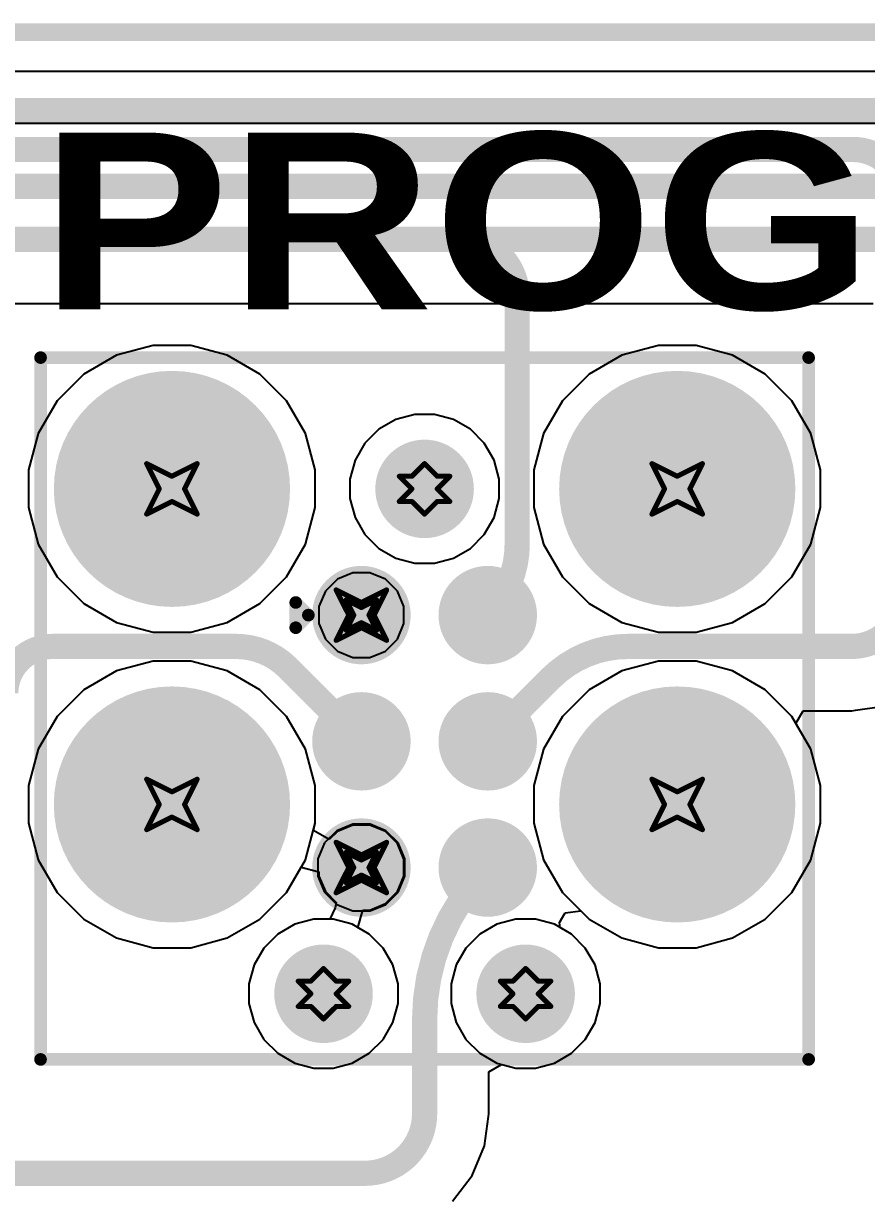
# Model space of a CAD drawing. Header units: inches. Extents: x -2 to 5376, y -4 to 5426.
# Drawn here: x 119.68 to 128.16, y 51.33 to 63.11 of the extents above; entities that cross this region are included whole.
import ezdxf

# ---------------------------------------------------------------- set-up
doc = ezdxf.new("R2010")
doc.units = ezdxf.units.IN
for name, color, linetype in [('Bottom Layer', 5, 'Continuous'), ('Bottom Solder', 6, 'Continuous'), ('Drill Drawing', 1, 'Continuous'), ('Layer 1', 16, 'Continuous'), ('Layer 2', 76, 'Continuous'), ('Pad Holes', 156, 'Continuous'), ('Top Layer', 1, 'Continuous'), ('Top Overlay', 2, 'Continuous'), ('Top Paste', 8, 'Continuous'), ('Top Solder', 216, 'Continuous'), ('Via Holes', 16, 'Continuous')]:
    doc.layers.add(name, color=color, linetype=linetype)
doc.styles.add('Arial Black_Bold', font='', dxfattribs={"height": 0.2})
doc.styles.get('Arial Black_Bold').set_extended_font_data('Arial Black', bold=True)

# ---------------------------------------------------------------- blocks, each defined once
blk = doc.blocks.new('TC2030_IDC__253')
at = {"layer": 'Bottom Solder'}
h = blk.add_hatch(color=6, dxfattribs=at)
edge = h.paths.add_edge_path()
edge.add_arc((-2.54, 2.54), 0.1016, 0, 360)
h = blk.add_hatch(color=6, dxfattribs=at)
edge = h.paths.add_edge_path()
edge.add_arc((0.635, 2.54), 0.1016, 0, 360)
h = blk.add_hatch(color=6, dxfattribs=at)
edge = h.paths.add_edge_path()
edge.add_arc((2.54, 1.016), 0.1016, 0, 360)
h = blk.add_hatch(color=6, dxfattribs=at)
edge = h.paths.add_edge_path()
edge.add_arc((-2.54, 0), 0.1016, 0, 360)
h = blk.add_hatch(color=6, dxfattribs=at)
edge = h.paths.add_edge_path()
edge.add_arc((2.54, -1.016), 0.1016, 0, 360)
h = blk.add_hatch(color=6, dxfattribs=at)
edge = h.paths.add_edge_path()
edge.add_arc((-2.54, -2.54), 0.1016, 0, 360)
h = blk.add_hatch(color=6, dxfattribs=at)
edge = h.paths.add_edge_path()
edge.add_arc((0.635, -2.54), 0.1016, 0, 360)
at = {"layer": 'Pad Holes'}
h = blk.add_hatch(color=7, dxfattribs=at)
edge = h.paths.add_edge_path()
edge.add_arc((-2.54, 2.54), 1.1875, 0, 360)
h = blk.add_hatch(color=7, dxfattribs=at)
edge = h.paths.add_edge_path()
edge.add_arc((0.635, 2.54), 1.1875, 0, 360)
h = blk.add_hatch(color=7, dxfattribs=at)
edge = h.paths.add_edge_path()
edge.add_arc((2.54, 1.016), 0.4955, 0, 360)
h = blk.add_hatch(color=7, dxfattribs=at)
edge = h.paths.add_edge_path()
edge.add_arc((-2.54, 0), 0.4955, 0, 360)
h = blk.add_hatch(color=7, dxfattribs=at)
edge = h.paths.add_edge_path()
edge.add_arc((2.54, -1.016), 0.4955, 0, 360)
h = blk.add_hatch(color=7, dxfattribs=at)
edge = h.paths.add_edge_path()
edge.add_arc((-2.54, -2.54), 1.1875, 0, 360)
h = blk.add_hatch(color=7, dxfattribs=at)
edge = h.paths.add_edge_path()
edge.add_arc((0.635, -2.54), 1.1875, 0, 360)
at = {"layer": 'Top Layer'}
h = blk.add_hatch(color=1, dxfattribs=at)
edge = h.paths.add_edge_path()
edge.add_arc((-1.27, 0.635), 0.3935, 0, 360)
h = blk.add_hatch(color=1, dxfattribs=at)
edge = h.paths.add_edge_path()
edge.add_arc((0, 0.635), 0.3935, 0, 360)
h = blk.add_hatch(color=1, dxfattribs=at)
edge = h.paths.add_edge_path()
edge.add_arc((1.27, 0.635), 0.3935, 0, 360)
h = blk.add_hatch(color=1, dxfattribs=at)
edge = h.paths.add_edge_path()
edge.add_arc((-1.27, -0.635), 0.3935, 0, 360)
h = blk.add_hatch(color=1, dxfattribs=at)
edge = h.paths.add_edge_path()
edge.add_arc((-1.27, -0.635), 0.3935, 0, 360)
h = blk.add_hatch(color=1, dxfattribs=at)
edge = h.paths.add_edge_path()
edge.add_arc((0, -0.635), 0.3935, 0, 360)
h = blk.add_hatch(color=1, dxfattribs=at)
edge = h.paths.add_edge_path()
edge.add_arc((1.27, -0.635), 0.3935, 0, 360)
at = {"layer": 'Top Paste'}
h = blk.add_hatch(color=8, dxfattribs=at)
edge = h.paths.add_edge_path()
edge.add_arc((-1.27, 0.635), 0.3935, 0, 360)
h = blk.add_hatch(color=8, dxfattribs=at)
edge = h.paths.add_edge_path()
edge.add_arc((0, 0.635), 0.3935, 0, 360)
h = blk.add_hatch(color=8, dxfattribs=at)
edge = h.paths.add_edge_path()
edge.add_arc((1.27, 0.635), 0.3935, 0, 360)
h = blk.add_hatch(color=8, dxfattribs=at)
edge = h.paths.add_edge_path()
edge.add_arc((-1.27, -0.635), 0.3935, 0, 360)
h = blk.add_hatch(color=8, dxfattribs=at)
edge = h.paths.add_edge_path()
edge.add_arc((-1.27, -0.635), 0.3935, 0, 360)
h = blk.add_hatch(color=8, dxfattribs=at)
edge = h.paths.add_edge_path()
edge.add_arc((0, -0.635), 0.3935, 0, 360)
h = blk.add_hatch(color=8, dxfattribs=at)
edge = h.paths.add_edge_path()
edge.add_arc((1.27, -0.635), 0.3935, 0, 360)
at = {"layer": 'Top Solder'}
h = blk.add_hatch(color=216, dxfattribs=at)
edge = h.paths.add_edge_path()
edge.add_arc((-2.54, 2.54), 0.1016, 0, 360)
h = blk.add_hatch(color=216, dxfattribs=at)
edge = h.paths.add_edge_path()
edge.add_arc((0.635, 2.54), 0.1016, 0, 360)
h = blk.add_hatch(color=216, dxfattribs=at)
edge = h.paths.add_edge_path()
edge.add_arc((-1.27, 0.635), 0.4951, 0, 360)
h = blk.add_hatch(color=216, dxfattribs=at)
edge = h.paths.add_edge_path()
edge.add_arc((0, 0.635), 0.4951, 0, 360)
h = blk.add_hatch(color=216, dxfattribs=at)
edge = h.paths.add_edge_path()
edge.add_arc((1.27, 0.635), 0.4951, 0, 360)
h = blk.add_hatch(color=216, dxfattribs=at)
edge = h.paths.add_edge_path()
edge.add_arc((2.54, 1.016), 0.1016, 0, 360)
h = blk.add_hatch(color=216, dxfattribs=at)
edge = h.paths.add_edge_path()
edge.add_arc((-2.54, 0), 0.1016, 0, 360)
h = blk.add_hatch(color=216, dxfattribs=at)
edge = h.paths.add_edge_path()
edge.add_arc((-1.27, -0.635), 0.4951, 0, 360)
h = blk.add_hatch(color=216, dxfattribs=at)
edge = h.paths.add_edge_path()
edge.add_arc((-1.27, -0.635), 0.4951, 0, 360)
h = blk.add_hatch(color=216, dxfattribs=at)
edge = h.paths.add_edge_path()
edge.add_arc((0, -0.635), 0.4951, 0, 360)
h = blk.add_hatch(color=216, dxfattribs=at)
edge = h.paths.add_edge_path()
edge.add_arc((1.27, -0.635), 0.4951, 0, 360)
h = blk.add_hatch(color=216, dxfattribs=at)
edge = h.paths.add_edge_path()
edge.add_arc((2.54, -1.016), 0.1016, 0, 360)
h = blk.add_hatch(color=216, dxfattribs=at)
edge = h.paths.add_edge_path()
edge.add_arc((-2.54, -2.54), 0.1016, 0, 360)
h = blk.add_hatch(color=216, dxfattribs=at)
edge = h.paths.add_edge_path()
edge.add_arc((0.635, -2.54), 0.1016, 0, 360)
at = {"layer": 'Top Overlay', "const_width": 0.127}
for points in [[(-3.8608, -3.8608), (-3.8608, 3.8608)], [(3.2004, 3.8608), (-3.8608, 3.8608)], [(3.2004, -3.8608), (3.2004, 3.8608)], [(-1.397, -1.2954), (-1.27, -1.1684)], [(-1.143, -1.2954), (-1.27, -1.1684)], [(-1.143, -1.2954), (-1.397, -1.2954)], [(3.2004, -3.8608), (-3.8608, -3.8608)]]:
    blk.add_lwpolyline(points, dxfattribs=at)
at = {"layer": 'Top Overlay', "const_width": 0.0635}
for points in [[(-3.89255, 3.8608, 1), (-3.82905, 3.8608, 1)], [(-3.89255, 3.8608, 1), (-3.82905, 3.8608, 1)], [(3.16865, 3.8608, 1), (3.23215, 3.8608, 1)], [(3.16865, 3.8608, 1), (3.23215, 3.8608, 1)], [(-1.30175, -1.1684, 1), (-1.23825, -1.1684, 1)], [(-1.30175, -1.1684, 1), (-1.23825, -1.1684, 1)], [(-1.42875, -1.2954, 1), (-1.36525, -1.2954, 1)], [(-1.42875, -1.2954, 1), (-1.36525, -1.2954, 1)], [(-1.17475, -1.2954, 1), (-1.11125, -1.2954, 1)], [(-1.17475, -1.2954, 1), (-1.11125, -1.2954, 1)], [(-3.89255, -3.8608, 1), (-3.82905, -3.8608, 1)], [(-3.89255, -3.8608, 1), (-3.82905, -3.8608, 1)], [(3.16865, -3.8608, 1), (3.23215, -3.8608, 1)], [(3.16865, -3.8608, 1), (3.23215, -3.8608, 1)]]:
    blk.add_lwpolyline(points, format="xyb", close=True, dxfattribs=at)

msp = doc.modelspace()

# ---------------------------------------------------------------- hatches: boundary and pattern name
at = {"layer": 'Bottom Layer'}
h = msp.add_hatch(color=5, dxfattribs=at)
edge = h.paths.add_edge_path()
edge.add_arc((123.079, 57.153), 0.3, 0, 360)
h = msp.add_hatch(color=5, dxfattribs=at)
edge = h.paths.add_edge_path()
edge.add_arc((123.079, 54.613), 0.3, 0, 360)
at = {"layer": 'Layer 1'}
h = msp.add_hatch(color=16, dxfattribs=at)
edge = h.paths.add_edge_path()
edge.add_arc((123.079, 57.153), 0.3, 0, 360)
h = msp.add_hatch(color=16, dxfattribs=at)
edge = h.paths.add_edge_path()
edge.add_arc((123.079, 54.613), 0.3, 0, 360)
at = {"layer": 'Layer 2'}
h = msp.add_hatch(color=76, dxfattribs=at)
edge = h.paths.add_edge_path()
edge.add_arc((123.079, 57.153), 0.3, 0, 360)
h = msp.add_hatch(color=76, dxfattribs=at)
edge = h.paths.add_edge_path()
edge.add_arc((123.079, 54.613), 0.3, 0, 360)
at = {"layer": 'Top Layer'}
h = msp.add_hatch(color=1, dxfattribs=at)
edge = h.paths.add_edge_path()
edge.add_arc((123.079, 57.153), 0.3, 0, 360)
h = msp.add_hatch(color=1, dxfattribs=at)
edge = h.paths.add_edge_path()
edge.add_arc((123.079, 54.613), 0.3, 0, 360)
at = {"layer": 'Via Holes'}
h = msp.add_hatch(color=7, dxfattribs=at)
edge = h.paths.add_edge_path()
edge.add_arc((123.079, 57.153), 0.15, 0, 360)
h = msp.add_hatch(color=7, dxfattribs=at)
edge = h.paths.add_edge_path()
edge.add_arc((123.079, 54.613), 0.15, 0, 360)

# ---------------------------------------------------------------- linework, layer by layer
at = {"layer": 'Bottom Layer'}
for p, q in [((119.591, 60.287), (128.225, 60.287)), ((120.984, 59.865), (120.617, 59.767)), ((121.363, 59.865), (120.984, 59.865)), ((121.73, 59.767), (121.363, 59.865)), ((126.064, 59.865), (125.697, 59.767)), ((126.443, 59.865), (126.064, 59.865)), ((126.81, 59.767), (126.443, 59.865)), ((120.617, 59.767), (120.288, 59.577)), ((122.059, 59.577), (121.73, 59.767)), ((125.697, 59.767), (125.368, 59.577)), ((127.139, 59.577), (126.81, 59.767)), ((120.288, 59.577), (120.02, 59.308)), ((122.327, 59.308), (122.059, 59.577)), ((125.368, 59.577), (125.1, 59.308)), ((127.407, 59.308), (127.139, 59.577)), ((120.02, 59.308), (119.83, 58.98)), ((122.517, 58.98), (122.327, 59.308)), ((125.1, 59.308), (124.91, 58.98)), ((127.597, 58.98), (127.407, 59.308)), ((123.424, 59.122), (123.253, 59.023)), ((123.615, 59.173), (123.424, 59.122)), ((123.812, 59.173), (123.615, 59.173)), ((124.003, 59.122), (123.812, 59.173)), ((124.174, 59.023), (124.003, 59.122)), ((123.253, 59.023), (123.114, 58.883)), ((124.313, 58.883), (124.174, 59.023)), ((119.83, 58.98), (119.732, 58.613)), ((122.615, 58.613), (122.517, 58.98)), ((123.114, 58.883), (123.015, 58.713)), ((124.412, 58.713), (124.313, 58.883)), ((124.91, 58.98), (124.812, 58.613)), ((127.695, 58.613), (127.597, 58.98)), ((123.015, 58.713), (122.964, 58.522)), ((124.463, 58.522), (124.412, 58.713)), ((119.732, 58.613), (119.732, 58.234)), ((122.615, 58.234), (122.615, 58.613)), ((122.964, 58.522), (122.964, 58.325)), ((124.463, 58.325), (124.463, 58.522)), ((124.812, 58.613), (124.812, 58.234)), ((127.695, 58.234), (127.695, 58.613)), ((122.964, 58.325), (123.015, 58.134)), ((124.412, 58.134), (124.463, 58.325)), ((119.732, 58.234), (119.83, 57.867)), ((122.517, 57.867), (122.615, 58.234)), ((124.812, 58.234), (124.91, 57.867)), ((127.597, 57.867), (127.695, 58.234)), ((123.015, 58.134), (123.114, 57.963)), ((124.313, 57.963), (124.412, 58.134)), ((123.114, 57.963), (123.253, 57.824)), ((124.174, 57.824), (124.313, 57.963)), ((119.83, 57.867), (120.02, 57.538)), ((122.327, 57.538), (122.517, 57.867)), ((123.253, 57.824), (123.424, 57.725)), ((124.003, 57.725), (124.174, 57.824)), ((124.91, 57.867), (125.1, 57.538)), ((127.407, 57.538), (127.597, 57.867)), ((123.424, 57.725), (123.615, 57.674)), ((123.812, 57.674), (124.003, 57.725)), ((122.994, 57.58), (122.837, 57.515)), ((123.164, 57.58), (122.994, 57.58)), ((123.32, 57.515), (123.164, 57.58)), ((123.615, 57.674), (123.812, 57.674)), ((120.02, 57.538), (120.288, 57.27)), ((122.059, 57.27), (122.327, 57.538)), ((122.837, 57.515), (122.717, 57.395)), ((123.441, 57.395), (123.32, 57.515)), ((125.1, 57.538), (125.368, 57.27)), ((127.139, 57.27), (127.407, 57.538)), ((122.717, 57.395), (122.652, 57.238)), ((123.506, 57.238), (123.441, 57.395)), ((120.288, 57.27), (120.617, 57.08)), ((121.73, 57.08), (122.059, 57.27)), ((122.652, 57.238), (122.652, 57.068)), ((123.506, 57.068), (123.506, 57.238)), ((125.368, 57.27), (125.697, 57.08)), ((126.81, 57.08), (127.139, 57.27)), ((120.617, 57.08), (120.984, 56.982)), ((121.363, 56.982), (121.73, 57.08)), ((122.652, 57.068), (122.717, 56.911)), ((123.441, 56.911), (123.506, 57.068)), ((125.697, 57.08), (126.064, 56.982)), ((126.443, 56.982), (126.81, 57.08)), ((120.984, 56.982), (121.363, 56.982)), ((122.717, 56.911), (122.837, 56.791)), ((123.32, 56.791), (123.441, 56.911)), ((126.064, 56.982), (126.443, 56.982)), ((122.837, 56.791), (122.994, 56.726)), ((123.164, 56.726), (123.32, 56.791)), ((120.984, 56.69), (120.617, 56.592)), ((121.363, 56.69), (120.984, 56.69)), ((121.73, 56.592), (121.363, 56.69)), ((122.994, 56.726), (123.164, 56.726)), ((126.064, 56.69), (125.697, 56.592)), ((126.443, 56.69), (126.064, 56.69)), ((126.81, 56.592), (126.443, 56.69)), ((120.617, 56.592), (120.288, 56.402)), ((122.059, 56.402), (121.73, 56.592)), ((125.697, 56.592), (125.368, 56.402)), ((127.139, 56.402), (126.81, 56.592)), ((120.288, 56.402), (120.02, 56.133)), ((122.327, 56.133), (122.059, 56.402)), ((125.368, 56.402), (125.1, 56.133)), ((127.407, 56.133), (127.139, 56.402)), ((120.02, 56.133), (119.83, 55.805)), ((122.517, 55.805), (122.327, 56.133)), ((125.1, 56.133), (124.91, 55.805)), ((127.597, 55.805), (127.407, 56.133)), ((119.83, 55.805), (119.732, 55.438)), ((122.615, 55.438), (122.517, 55.805)), ((124.91, 55.805), (124.812, 55.438)), ((127.695, 55.438), (127.597, 55.805)), ((119.732, 55.438), (119.732, 55.059)), ((122.615, 55.059), (122.615, 55.438)), ((124.812, 55.438), (124.812, 55.059)), ((127.695, 55.059), (127.695, 55.438)), ((119.732, 55.059), (119.83, 54.692)), ((122.517, 54.692), (122.615, 55.059)), ((124.812, 55.059), (124.91, 54.692)), ((127.597, 54.692), (127.695, 55.059)), ((119.83, 54.692), (120.02, 54.363)), ((122.327, 54.363), (122.517, 54.692)), ((124.91, 54.692), (125.1, 54.363)), ((127.407, 54.363), (127.597, 54.692)), ((120.02, 54.363), (120.288, 54.095)), ((122.059, 54.095), (122.327, 54.363)), ((125.1, 54.363), (125.368, 54.095)), ((127.139, 54.095), (127.407, 54.363)), ((120.288, 54.095), (120.617, 53.905)), ((121.73, 53.905), (122.059, 54.095)), ((122.408, 54.042), (122.237, 53.943)), ((122.599, 54.093), (122.408, 54.042)), ((122.796, 54.093), (122.599, 54.093)), ((122.987, 54.042), (122.796, 54.093)), ((123.158, 53.943), (122.987, 54.042)), ((124.44, 54.042), (124.269, 53.943)), ((124.631, 54.093), (124.44, 54.042)), ((124.828, 54.093), (124.631, 54.093)), ((125.019, 54.042), (124.828, 54.093)), ((125.19, 53.943), (125.019, 54.042)), ((125.368, 54.095), (125.697, 53.905)), ((126.81, 53.905), (127.139, 54.095)), ((122.237, 53.943), (122.098, 53.803)), ((123.297, 53.803), (123.158, 53.943)), ((124.269, 53.943), (124.13, 53.803)), ((125.329, 53.803), (125.19, 53.943)), ((120.617, 53.905), (120.984, 53.807)), ((120.984, 53.807), (121.363, 53.807)), ((121.363, 53.807), (121.73, 53.905)), ((125.697, 53.905), (126.064, 53.807)), ((126.064, 53.807), (126.443, 53.807)), ((126.443, 53.807), (126.81, 53.905)), ((122.098, 53.803), (121.999, 53.633)), ((123.396, 53.633), (123.297, 53.803)), ((124.13, 53.803), (124.031, 53.633)), ((125.428, 53.633), (125.329, 53.803)), ((121.999, 53.633), (121.948, 53.442)), ((123.447, 53.442), (123.396, 53.633)), ((124.031, 53.633), (123.98, 53.442)), ((125.479, 53.442), (125.428, 53.633)), ((121.948, 53.442), (121.948, 53.245)), ((123.447, 53.245), (123.447, 53.442)), ((123.98, 53.442), (123.98, 53.245)), ((125.479, 53.245), (125.479, 53.442)), ((121.948, 53.245), (121.999, 53.054)), ((123.396, 53.054), (123.447, 53.245)), ((123.98, 53.245), (124.031, 53.054)), ((125.428, 53.054), (125.479, 53.245)), ((121.999, 53.054), (122.098, 52.883)), ((123.297, 52.883), (123.396, 53.054)), ((124.031, 53.054), (124.13, 52.883)), ((125.329, 52.883), (125.428, 53.054)), ((122.098, 52.883), (122.237, 52.744)), ((123.158, 52.744), (123.297, 52.883)), ((124.13, 52.883), (124.269, 52.744)), ((125.19, 52.744), (125.329, 52.883)), ((122.237, 52.744), (122.408, 52.645)), ((122.408, 52.645), (122.599, 52.594)), ((122.796, 52.594), (122.987, 52.645)), ((122.987, 52.645), (123.158, 52.744)), ((124.269, 52.744), (124.44, 52.645)), ((124.44, 52.645), (124.631, 52.594)), ((124.828, 52.594), (125.019, 52.645)), ((125.019, 52.645), (125.19, 52.744)), ((122.599, 52.594), (122.796, 52.594)), ((124.631, 52.594), (124.828, 52.594))]:
    msp.add_line(p, q, dxfattribs=at)
for points, const_width in [([(116.209, 63.017), (136.447, 63.017)], 0.178), ([(116.713, 62.23), (130.015, 62.23)], 0.254), ([(117.475, 61.468), (128.524, 61.468)], 0.254), ([(119.427, 60.935), (128.295, 60.935)], 0.254)]:
    msp.add_lwpolyline(points, dxfattribs=dict(at, const_width=const_width))
at = {"layer": 'Drill Drawing', "const_width": 0.0508}
for points in [[(120.92, 58.677), (121.174, 58.55)], [(120.92, 58.677), (121.047, 58.423)], [(121.174, 58.55), (121.428, 58.677)], [(121.301, 58.423), (121.428, 58.677)], [(123.587, 58.55), (123.714, 58.677)], [(123.714, 58.677), (123.841, 58.55)], [(126, 58.677), (126.254, 58.55)], [(126, 58.677), (126.127, 58.423)], [(126.254, 58.55), (126.508, 58.677)], [(126.381, 58.423), (126.508, 58.677)], [(123.46, 58.55), (123.587, 58.423)], [(123.46, 58.55), (123.587, 58.55)], [(123.841, 58.55), (123.968, 58.55)], [(123.841, 58.423), (123.968, 58.55)], [(120.92, 58.169), (121.047, 58.423)], [(121.301, 58.423), (121.428, 58.169)], [(123.46, 58.296), (123.587, 58.423)], [(123.841, 58.423), (123.968, 58.296)], [(126, 58.169), (126.127, 58.423)], [(126.381, 58.423), (126.508, 58.169)], [(120.92, 58.169), (121.174, 58.296)], [(121.174, 58.296), (121.428, 58.169)], [(123.46, 58.296), (123.587, 58.296)], [(123.587, 58.296), (123.714, 58.169)], [(123.714, 58.169), (123.841, 58.296)], [(123.841, 58.296), (123.968, 58.296)], [(126, 58.169), (126.254, 58.296)], [(126.254, 58.296), (126.508, 58.169)], [(122.825, 57.407), (123.079, 57.28)], [(122.825, 57.407), (122.952, 57.153)], [(123.079, 57.28), (123.333, 57.407)], [(123.206, 57.153), (123.333, 57.407)], [(122.926, 57.306), (123.079, 57.229)], [(122.926, 57.306), (123.002, 57.153)], [(123.079, 57.229), (123.231, 57.306)], [(123.155, 57.153), (123.231, 57.306)], [(122.825, 56.899), (122.952, 57.153)], [(122.926, 57.001), (123.002, 57.153)], [(122.926, 57.001), (123.079, 57.077)], [(123.079, 57.077), (123.231, 57.001)], [(123.155, 57.153), (123.231, 57.001)], [(123.206, 57.153), (123.333, 56.899)], [(122.825, 56.899), (123.079, 57.026)], [(123.079, 57.026), (123.333, 56.899)], [(120.92, 55.502), (121.174, 55.375)], [(120.92, 55.502), (121.047, 55.248)], [(121.174, 55.375), (121.428, 55.502)], [(121.301, 55.248), (121.428, 55.502)], [(126, 55.502), (126.254, 55.375)], [(126, 55.502), (126.127, 55.248)], [(126.254, 55.375), (126.508, 55.502)], [(126.381, 55.248), (126.508, 55.502)], [(120.92, 54.994), (121.047, 55.248)], [(121.301, 55.248), (121.428, 54.994)], [(126, 54.994), (126.127, 55.248)], [(126.381, 55.248), (126.508, 54.994)], [(120.92, 54.994), (121.174, 55.121)], [(121.174, 55.121), (121.428, 54.994)], [(126, 54.994), (126.254, 55.121)], [(126.254, 55.121), (126.508, 54.994)], [(122.825, 54.867), (123.079, 54.74)], [(122.825, 54.867), (122.952, 54.613)], [(123.079, 54.74), (123.333, 54.867)], [(123.206, 54.613), (123.333, 54.867)], [(122.926, 54.766), (123.079, 54.689)], [(122.926, 54.766), (123.002, 54.613)], [(123.079, 54.689), (123.231, 54.766)], [(123.155, 54.613), (123.231, 54.766)], [(122.825, 54.359), (122.952, 54.613)], [(122.926, 54.461), (123.002, 54.613)], [(123.155, 54.613), (123.231, 54.461)], [(123.206, 54.613), (123.333, 54.359)], [(122.926, 54.461), (123.079, 54.537)], [(123.079, 54.537), (123.231, 54.461)], [(122.825, 54.359), (123.079, 54.486)], [(123.079, 54.486), (123.333, 54.359)], [(122.571, 53.47), (122.698, 53.597)], [(122.698, 53.597), (122.825, 53.47)], [(124.603, 53.47), (124.73, 53.597)], [(124.73, 53.597), (124.857, 53.47)], [(122.444, 53.47), (122.571, 53.343)], [(122.444, 53.47), (122.571, 53.47)], [(122.825, 53.47), (122.952, 53.47)], [(122.825, 53.343), (122.952, 53.47)], [(124.476, 53.47), (124.603, 53.343)], [(124.476, 53.47), (124.603, 53.47)], [(124.857, 53.47), (124.984, 53.47)], [(124.857, 53.343), (124.984, 53.47)], [(122.444, 53.216), (122.571, 53.343)], [(122.825, 53.343), (122.952, 53.216)], [(124.476, 53.216), (124.603, 53.343)], [(124.857, 53.343), (124.984, 53.216)], [(122.444, 53.216), (122.571, 53.216)], [(122.571, 53.216), (122.698, 53.089)], [(122.698, 53.089), (122.825, 53.216)], [(122.825, 53.216), (122.952, 53.216)], [(124.476, 53.216), (124.603, 53.216)], [(124.603, 53.216), (124.73, 53.089)], [(124.73, 53.089), (124.857, 53.216)], [(124.857, 53.216), (124.984, 53.216)]]:
    msp.add_lwpolyline(points, dxfattribs=at)
at = {"layer": 'Drill Drawing', "const_width": 0.0254}
for points in [[(120.907, 58.677, 1), (120.932, 58.677, 1)], [(120.907, 58.677, 1), (120.932, 58.677, 1)], [(121.415, 58.677, 1), (121.44, 58.677, 1)], [(121.415, 58.677, 1), (121.44, 58.677, 1)], [(123.701, 58.677, 1), (123.726, 58.677, 1)], [(123.701, 58.677, 1), (123.726, 58.677, 1)], [(125.987, 58.677, 1), (126.012, 58.677, 1)], [(125.987, 58.677, 1), (126.012, 58.677, 1)], [(126.495, 58.677, 1), (126.52, 58.677, 1)], [(126.495, 58.677, 1), (126.52, 58.677, 1)], [(121.161, 58.55, 1), (121.186, 58.55, 1)], [(121.161, 58.55, 1), (121.186, 58.55, 1)], [(123.447, 58.55, 1), (123.472, 58.55, 1)], [(123.447, 58.55, 1), (123.472, 58.55, 1)], [(123.574, 58.55, 1), (123.599, 58.55, 1)], [(123.574, 58.55, 1), (123.599, 58.55, 1)], [(123.828, 58.55, 1), (123.853, 58.55, 1)], [(123.828, 58.55, 1), (123.853, 58.55, 1)], [(123.955, 58.55, 1), (123.98, 58.55, 1)], [(123.955, 58.55, 1), (123.98, 58.55, 1)], [(126.241, 58.55, 1), (126.266, 58.55, 1)], [(126.241, 58.55, 1), (126.266, 58.55, 1)], [(121.034, 58.423, 1), (121.059, 58.423, 1)], [(121.034, 58.423, 1), (121.059, 58.423, 1)], [(121.288, 58.423, 1), (121.313, 58.423, 1)], [(121.288, 58.423, 1), (121.313, 58.423, 1)], [(123.574, 58.423, 1), (123.599, 58.423, 1)], [(123.574, 58.423, 1), (123.599, 58.423, 1)], [(123.828, 58.423, 1), (123.853, 58.423, 1)], [(123.828, 58.423, 1), (123.853, 58.423, 1)], [(126.114, 58.423, 1), (126.139, 58.423, 1)], [(126.114, 58.423, 1), (126.139, 58.423, 1)], [(126.368, 58.423, 1), (126.393, 58.423, 1)], [(126.368, 58.423, 1), (126.393, 58.423, 1)], [(121.161, 58.296, 1), (121.186, 58.296, 1)], [(121.161, 58.296, 1), (121.186, 58.296, 1)], [(123.447, 58.296, 1), (123.472, 58.296, 1)], [(123.447, 58.296, 1), (123.472, 58.296, 1)], [(123.574, 58.296, 1), (123.599, 58.296, 1)], [(123.574, 58.296, 1), (123.599, 58.296, 1)], [(123.828, 58.296, 1), (123.853, 58.296, 1)], [(123.828, 58.296, 1), (123.853, 58.296, 1)], [(123.955, 58.296, 1), (123.98, 58.296, 1)], [(123.955, 58.296, 1), (123.98, 58.296, 1)], [(126.241, 58.296, 1), (126.266, 58.296, 1)], [(126.241, 58.296, 1), (126.266, 58.296, 1)], [(120.907, 58.169, 1), (120.932, 58.169, 1)], [(120.907, 58.169, 1), (120.932, 58.169, 1)], [(121.415, 58.169, 1), (121.44, 58.169, 1)], [(121.415, 58.169, 1), (121.44, 58.169, 1)], [(123.701, 58.169, 1), (123.726, 58.169, 1)], [(123.701, 58.169, 1), (123.726, 58.169, 1)], [(125.987, 58.169, 1), (126.012, 58.169, 1)], [(125.987, 58.169, 1), (126.012, 58.169, 1)], [(126.495, 58.169, 1), (126.52, 58.169, 1)], [(126.495, 58.169, 1), (126.52, 58.169, 1)], [(122.812, 57.407, 1), (122.837, 57.407, 1)], [(122.812, 57.407, 1), (122.837, 57.407, 1)], [(123.32, 57.407, 1), (123.345, 57.407, 1)], [(123.32, 57.407, 1), (123.345, 57.407, 1)], [(122.913, 57.306, 1), (122.939, 57.306, 1)], [(122.913, 57.306, 1), (122.939, 57.306, 1)], [(123.066, 57.28, 1), (123.091, 57.28, 1)], [(123.066, 57.28, 1), (123.091, 57.28, 1)], [(123.066, 57.229, 1), (123.091, 57.229, 1)], [(123.066, 57.229, 1), (123.091, 57.229, 1)], [(123.218, 57.306, 1), (123.244, 57.306, 1)], [(123.218, 57.306, 1), (123.244, 57.306, 1)], [(122.939, 57.153, 1), (122.964, 57.153, 1)], [(122.939, 57.153, 1), (122.964, 57.153, 1)], [(122.99, 57.153, 1), (123.015, 57.153, 1)], [(122.99, 57.153, 1), (123.015, 57.153, 1)], [(123.066, 57.077, 1), (123.091, 57.077, 1)], [(123.066, 57.077, 1), (123.091, 57.077, 1)], [(123.142, 57.153, 1), (123.167, 57.153, 1)], [(123.142, 57.153, 1), (123.167, 57.153, 1)], [(123.193, 57.153, 1), (123.218, 57.153, 1)], [(123.193, 57.153, 1), (123.218, 57.153, 1)], [(122.913, 57.001, 1), (122.939, 57.001, 1)], [(122.913, 57.001, 1), (122.939, 57.001, 1)], [(123.066, 57.026, 1), (123.091, 57.026, 1)], [(123.066, 57.026, 1), (123.091, 57.026, 1)], [(123.218, 57.001, 1), (123.244, 57.001, 1)], [(123.218, 57.001, 1), (123.244, 57.001, 1)], [(122.812, 56.899, 1), (122.837, 56.899, 1)], [(122.812, 56.899, 1), (122.837, 56.899, 1)], [(123.32, 56.899, 1), (123.345, 56.899, 1)], [(123.32, 56.899, 1), (123.345, 56.899, 1)], [(120.907, 55.502, 1), (120.932, 55.502, 1)], [(120.907, 55.502, 1), (120.932, 55.502, 1)], [(121.415, 55.502, 1), (121.44, 55.502, 1)], [(121.415, 55.502, 1), (121.44, 55.502, 1)], [(125.987, 55.502, 1), (126.012, 55.502, 1)], [(125.987, 55.502, 1), (126.012, 55.502, 1)], [(126.495, 55.502, 1), (126.52, 55.502, 1)], [(126.495, 55.502, 1), (126.52, 55.502, 1)], [(121.161, 55.375, 1), (121.186, 55.375, 1)], [(121.161, 55.375, 1), (121.186, 55.375, 1)], [(126.241, 55.375, 1), (126.266, 55.375, 1)], [(126.241, 55.375, 1), (126.266, 55.375, 1)], [(121.034, 55.248, 1), (121.059, 55.248, 1)], [(121.034, 55.248, 1), (121.059, 55.248, 1)], [(121.288, 55.248, 1), (121.313, 55.248, 1)], [(121.288, 55.248, 1), (121.313, 55.248, 1)], [(126.114, 55.248, 1), (126.139, 55.248, 1)], [(126.114, 55.248, 1), (126.139, 55.248, 1)], [(126.368, 55.248, 1), (126.393, 55.248, 1)], [(126.368, 55.248, 1), (126.393, 55.248, 1)], [(121.161, 55.121, 1), (121.186, 55.121, 1)], [(121.161, 55.121, 1), (121.186, 55.121, 1)], [(126.241, 55.121, 1), (126.266, 55.121, 1)], [(126.241, 55.121, 1), (126.266, 55.121, 1)], [(120.907, 54.994, 1), (120.932, 54.994, 1)], [(120.907, 54.994, 1), (120.932, 54.994, 1)], [(121.415, 54.994, 1), (121.44, 54.994, 1)], [(121.415, 54.994, 1), (121.44, 54.994, 1)], [(125.987, 54.994, 1), (126.012, 54.994, 1)], [(125.987, 54.994, 1), (126.012, 54.994, 1)], [(126.495, 54.994, 1), (126.52, 54.994, 1)], [(126.495, 54.994, 1), (126.52, 54.994, 1)], [(122.812, 54.867, 1), (122.837, 54.867, 1)], [(122.812, 54.867, 1), (122.837, 54.867, 1)], [(123.32, 54.867, 1), (123.345, 54.867, 1)], [(123.32, 54.867, 1), (123.345, 54.867, 1)], [(122.913, 54.766, 1), (122.939, 54.766, 1)], [(122.913, 54.766, 1), (122.939, 54.766, 1)], [(123.066, 54.74, 1), (123.091, 54.74, 1)], [(123.066, 54.74, 1), (123.091, 54.74, 1)], [(123.218, 54.766, 1), (123.244, 54.766, 1)], [(123.218, 54.766, 1), (123.244, 54.766, 1)], [(122.939, 54.613, 1), (122.964, 54.613, 1)], [(122.939, 54.613, 1), (122.964, 54.613, 1)], [(122.99, 54.613, 1), (123.015, 54.613, 1)], [(122.99, 54.613, 1), (123.015, 54.613, 1)], [(123.066, 54.689, 1), (123.091, 54.689, 1)], [(123.066, 54.689, 1), (123.091, 54.689, 1)], [(123.142, 54.613, 1), (123.167, 54.613, 1)], [(123.142, 54.613, 1), (123.167, 54.613, 1)], [(123.193, 54.613, 1), (123.218, 54.613, 1)], [(123.193, 54.613, 1), (123.218, 54.613, 1)], [(123.066, 54.537, 1), (123.091, 54.537, 1)], [(123.066, 54.537, 1), (123.091, 54.537, 1)], [(122.913, 54.461, 1), (122.939, 54.461, 1)], [(122.913, 54.461, 1), (122.939, 54.461, 1)], [(123.066, 54.486, 1), (123.091, 54.486, 1)], [(123.066, 54.486, 1), (123.091, 54.486, 1)], [(123.218, 54.461, 1), (123.244, 54.461, 1)], [(123.218, 54.461, 1), (123.244, 54.461, 1)], [(122.812, 54.359, 1), (122.837, 54.359, 1)], [(122.812, 54.359, 1), (122.837, 54.359, 1)], [(123.32, 54.359, 1), (123.345, 54.359, 1)], [(123.32, 54.359, 1), (123.345, 54.359, 1)], [(122.685, 53.597, 1), (122.71, 53.597, 1)], [(122.685, 53.597, 1), (122.71, 53.597, 1)], [(124.717, 53.597, 1), (124.742, 53.597, 1)], [(124.717, 53.597, 1), (124.742, 53.597, 1)], [(122.431, 53.47, 1), (122.456, 53.47, 1)], [(122.431, 53.47, 1), (122.456, 53.47, 1)], [(122.558, 53.47, 1), (122.583, 53.47, 1)], [(122.558, 53.47, 1), (122.583, 53.47, 1)], [(122.812, 53.47, 1), (122.837, 53.47, 1)], [(122.812, 53.47, 1), (122.837, 53.47, 1)], [(122.939, 53.47, 1), (122.964, 53.47, 1)], [(122.939, 53.47, 1), (122.964, 53.47, 1)], [(124.463, 53.47, 1), (124.488, 53.47, 1)], [(124.463, 53.47, 1), (124.488, 53.47, 1)], [(124.59, 53.47, 1), (124.615, 53.47, 1)], [(124.59, 53.47, 1), (124.615, 53.47, 1)], [(124.844, 53.47, 1), (124.869, 53.47, 1)], [(124.844, 53.47, 1), (124.869, 53.47, 1)], [(124.971, 53.47, 1), (124.996, 53.47, 1)], [(124.971, 53.47, 1), (124.996, 53.47, 1)], [(122.558, 53.343, 1), (122.583, 53.343, 1)], [(122.558, 53.343, 1), (122.583, 53.343, 1)], [(122.812, 53.343, 1), (122.837, 53.343, 1)], [(122.812, 53.343, 1), (122.837, 53.343, 1)], [(124.59, 53.343, 1), (124.615, 53.343, 1)], [(124.59, 53.343, 1), (124.615, 53.343, 1)], [(124.844, 53.343, 1), (124.869, 53.343, 1)], [(124.844, 53.343, 1), (124.869, 53.343, 1)], [(122.431, 53.216, 1), (122.456, 53.216, 1)], [(122.431, 53.216, 1), (122.456, 53.216, 1)], [(122.558, 53.216, 1), (122.583, 53.216, 1)], [(122.558, 53.216, 1), (122.583, 53.216, 1)], [(122.812, 53.216, 1), (122.837, 53.216, 1)], [(122.812, 53.216, 1), (122.837, 53.216, 1)], [(122.939, 53.216, 1), (122.964, 53.216, 1)], [(122.939, 53.216, 1), (122.964, 53.216, 1)], [(124.463, 53.216, 1), (124.488, 53.216, 1)], [(124.463, 53.216, 1), (124.488, 53.216, 1)], [(124.59, 53.216, 1), (124.615, 53.216, 1)], [(124.59, 53.216, 1), (124.615, 53.216, 1)], [(124.844, 53.216, 1), (124.869, 53.216, 1)], [(124.844, 53.216, 1), (124.869, 53.216, 1)], [(124.971, 53.216, 1), (124.996, 53.216, 1)], [(124.971, 53.216, 1), (124.996, 53.216, 1)], [(122.685, 53.089, 1), (122.71, 53.089, 1)], [(122.685, 53.089, 1), (122.71, 53.089, 1)], [(124.717, 53.089, 1), (124.742, 53.089, 1)], [(124.717, 53.089, 1), (124.742, 53.089, 1)]]:
    msp.add_lwpolyline(points, format="xyb", close=True, dxfattribs=at)
at = {"layer": 'Layer 1'}
for p, q in [((120.984, 59.865), (120.617, 59.767)), ((121.363, 59.865), (120.984, 59.865)), ((121.73, 59.767), (121.363, 59.865)), ((126.064, 59.865), (125.697, 59.767)), ((126.443, 59.865), (126.064, 59.865)), ((126.81, 59.767), (126.443, 59.865)), ((120.617, 59.767), (120.288, 59.577)), ((122.059, 59.577), (121.73, 59.767)), ((125.697, 59.767), (125.368, 59.577)), ((127.139, 59.577), (126.81, 59.767)), ((120.288, 59.577), (120.02, 59.308)), ((122.327, 59.308), (122.059, 59.577)), ((125.368, 59.577), (125.1, 59.308)), ((127.407, 59.308), (127.139, 59.577)), ((120.02, 59.308), (119.83, 58.98)), ((122.517, 58.98), (122.327, 59.308)), ((125.1, 59.308), (124.91, 58.98)), ((127.597, 58.98), (127.407, 59.308)), ((123.424, 59.122), (123.253, 59.023)), ((123.615, 59.173), (123.424, 59.122)), ((123.812, 59.173), (123.615, 59.173)), ((124.003, 59.122), (123.812, 59.173)), ((124.174, 59.023), (124.003, 59.122)), ((123.253, 59.023), (123.114, 58.883)), ((124.313, 58.883), (124.174, 59.023)), ((119.83, 58.98), (119.732, 58.613)), ((122.615, 58.613), (122.517, 58.98)), ((123.114, 58.883), (123.015, 58.713)), ((124.412, 58.713), (124.313, 58.883)), ((124.91, 58.98), (124.812, 58.613)), ((127.695, 58.613), (127.597, 58.98)), ((123.015, 58.713), (122.964, 58.522)), ((124.463, 58.522), (124.412, 58.713)), ((119.732, 58.613), (119.732, 58.234)), ((122.615, 58.234), (122.615, 58.613)), ((122.964, 58.522), (122.964, 58.325)), ((124.463, 58.325), (124.463, 58.522)), ((124.812, 58.613), (124.812, 58.234)), ((127.695, 58.234), (127.695, 58.613)), ((122.964, 58.325), (123.015, 58.134)), ((124.412, 58.134), (124.463, 58.325)), ((119.732, 58.234), (119.83, 57.867)), ((122.517, 57.867), (122.615, 58.234)), ((124.812, 58.234), (124.91, 57.867)), ((127.597, 57.867), (127.695, 58.234)), ((123.015, 58.134), (123.114, 57.963)), ((124.313, 57.963), (124.412, 58.134)), ((123.114, 57.963), (123.253, 57.824)), ((124.174, 57.824), (124.313, 57.963)), ((119.83, 57.867), (120.02, 57.538)), ((122.327, 57.538), (122.517, 57.867)), ((123.253, 57.824), (123.424, 57.725)), ((124.003, 57.725), (124.174, 57.824)), ((124.91, 57.867), (125.1, 57.538)), ((127.407, 57.538), (127.597, 57.867)), ((123.424, 57.725), (123.615, 57.674)), ((123.812, 57.674), (124.003, 57.725)), ((122.994, 57.58), (122.837, 57.515)), ((123.164, 57.58), (122.994, 57.58)), ((123.32, 57.515), (123.164, 57.58)), ((123.615, 57.674), (123.812, 57.674)), ((120.02, 57.538), (120.288, 57.27)), ((122.059, 57.27), (122.327, 57.538)), ((122.837, 57.515), (122.717, 57.395)), ((123.441, 57.395), (123.32, 57.515)), ((125.1, 57.538), (125.368, 57.27)), ((127.139, 57.27), (127.407, 57.538)), ((122.717, 57.395), (122.652, 57.238)), ((123.506, 57.238), (123.441, 57.395)), ((120.288, 57.27), (120.617, 57.08)), ((121.73, 57.08), (122.059, 57.27)), ((122.652, 57.238), (122.652, 57.068)), ((123.506, 57.068), (123.506, 57.238)), ((125.368, 57.27), (125.697, 57.08)), ((126.81, 57.08), (127.139, 57.27)), ((120.617, 57.08), (120.984, 56.982)), ((121.363, 56.982), (121.73, 57.08)), ((122.652, 57.068), (122.717, 56.911)), ((123.441, 56.911), (123.506, 57.068)), ((125.697, 57.08), (126.064, 56.982)), ((126.443, 56.982), (126.81, 57.08)), ((120.984, 56.982), (121.363, 56.982)), ((122.717, 56.911), (122.837, 56.791)), ((123.32, 56.791), (123.441, 56.911)), ((126.064, 56.982), (126.443, 56.982)), ((122.837, 56.791), (122.994, 56.726)), ((123.164, 56.726), (123.32, 56.791)), ((120.984, 56.69), (120.617, 56.592)), ((121.363, 56.69), (120.984, 56.69)), ((121.73, 56.592), (121.363, 56.69)), ((122.994, 56.726), (123.164, 56.726)), ((126.064, 56.69), (125.697, 56.592)), ((126.443, 56.69), (126.064, 56.69)), ((126.81, 56.592), (126.443, 56.69)), ((120.617, 56.592), (120.288, 56.402)), ((122.059, 56.402), (121.73, 56.592)), ((125.697, 56.592), (125.368, 56.402)), ((127.139, 56.402), (126.81, 56.592)), ((120.288, 56.402), (120.02, 56.133)), ((122.327, 56.133), (122.059, 56.402)), ((125.368, 56.402), (125.1, 56.133)), ((127.407, 56.133), (127.139, 56.402)), ((120.02, 56.133), (119.83, 55.805)), ((122.517, 55.805), (122.327, 56.133)), ((125.1, 56.133), (124.91, 55.805)), ((127.597, 55.805), (127.407, 56.133)), ((119.83, 55.805), (119.732, 55.438)), ((122.615, 55.438), (122.517, 55.805)), ((124.91, 55.805), (124.812, 55.438)), ((127.695, 55.438), (127.597, 55.805)), ((119.732, 55.438), (119.732, 55.059)), ((122.615, 55.059), (122.615, 55.438)), ((124.812, 55.438), (124.812, 55.059)), ((127.695, 55.059), (127.695, 55.438)), ((119.732, 55.059), (119.83, 54.692)), ((122.517, 54.692), (122.615, 55.059)), ((124.812, 55.059), (124.91, 54.692)), ((127.597, 54.692), (127.695, 55.059)), ((119.83, 54.692), (120.02, 54.363)), ((122.327, 54.363), (122.517, 54.692)), ((124.91, 54.692), (125.1, 54.363)), ((127.407, 54.363), (127.597, 54.692)), ((120.02, 54.363), (120.288, 54.095)), ((122.059, 54.095), (122.327, 54.363)), ((125.1, 54.363), (125.368, 54.095)), ((127.139, 54.095), (127.407, 54.363)), ((120.288, 54.095), (120.617, 53.905)), ((121.73, 53.905), (122.059, 54.095)), ((122.408, 54.042), (122.237, 53.943)), ((122.599, 54.093), (122.408, 54.042)), ((122.796, 54.093), (122.599, 54.093)), ((122.987, 54.042), (122.796, 54.093)), ((123.158, 53.943), (122.987, 54.042)), ((124.44, 54.042), (124.269, 53.943)), ((124.631, 54.093), (124.44, 54.042)), ((124.828, 54.093), (124.631, 54.093)), ((125.019, 54.042), (124.828, 54.093)), ((125.19, 53.943), (125.019, 54.042)), ((125.368, 54.095), (125.697, 53.905)), ((126.81, 53.905), (127.139, 54.095)), ((122.237, 53.943), (122.098, 53.803)), ((123.297, 53.803), (123.158, 53.943)), ((124.269, 53.943), (124.13, 53.803)), ((125.329, 53.803), (125.19, 53.943)), ((120.617, 53.905), (120.984, 53.807)), ((120.984, 53.807), (121.363, 53.807)), ((121.363, 53.807), (121.73, 53.905)), ((125.697, 53.905), (126.064, 53.807)), ((126.064, 53.807), (126.443, 53.807)), ((126.443, 53.807), (126.81, 53.905)), ((122.098, 53.803), (121.999, 53.633)), ((123.396, 53.633), (123.297, 53.803)), ((124.13, 53.803), (124.031, 53.633)), ((125.428, 53.633), (125.329, 53.803)), ((121.999, 53.633), (121.948, 53.442)), ((123.447, 53.442), (123.396, 53.633)), ((124.031, 53.633), (123.98, 53.442)), ((125.479, 53.442), (125.428, 53.633)), ((121.948, 53.442), (121.948, 53.245)), ((123.447, 53.245), (123.447, 53.442)), ((123.98, 53.442), (123.98, 53.245)), ((125.479, 53.245), (125.479, 53.442)), ((121.948, 53.245), (121.999, 53.054)), ((123.396, 53.054), (123.447, 53.245)), ((123.98, 53.245), (124.031, 53.054)), ((125.428, 53.054), (125.479, 53.245)), ((121.999, 53.054), (122.098, 52.883)), ((123.297, 52.883), (123.396, 53.054)), ((124.031, 53.054), (124.13, 52.883)), ((125.329, 52.883), (125.428, 53.054)), ((122.098, 52.883), (122.237, 52.744)), ((123.158, 52.744), (123.297, 52.883)), ((124.13, 52.883), (124.269, 52.744)), ((125.19, 52.744), (125.329, 52.883)), ((122.237, 52.744), (122.408, 52.645)), ((122.408, 52.645), (122.599, 52.594)), ((122.796, 52.594), (122.987, 52.645)), ((122.987, 52.645), (123.158, 52.744)), ((124.269, 52.744), (124.44, 52.645)), ((124.44, 52.645), (124.631, 52.594)), ((124.828, 52.594), (125.019, 52.645)), ((125.019, 52.645), (125.19, 52.744)), ((122.599, 52.594), (122.796, 52.594)), ((124.631, 52.594), (124.828, 52.594))]:
    msp.add_line(p, q, dxfattribs=at)
at = {"layer": 'Layer 2'}
for p, q in [((128.331, 62.621), (114.069, 62.621)), ((114.069, 62.103), (128.331, 62.103)), ((120.984, 59.865), (120.617, 59.767)), ((121.363, 59.865), (120.984, 59.865)), ((121.73, 59.767), (121.363, 59.865)), ((126.064, 59.865), (125.697, 59.767)), ((126.443, 59.865), (126.064, 59.865)), ((126.81, 59.767), (126.443, 59.865)), ((120.617, 59.767), (120.288, 59.577)), ((122.059, 59.577), (121.73, 59.767)), ((125.697, 59.767), (125.368, 59.577)), ((127.139, 59.577), (126.81, 59.767)), ((120.288, 59.577), (120.02, 59.308)), ((122.327, 59.308), (122.059, 59.577)), ((125.368, 59.577), (125.1, 59.308)), ((127.407, 59.308), (127.139, 59.577)), ((120.02, 59.308), (119.83, 58.98)), ((122.517, 58.98), (122.327, 59.308)), ((125.1, 59.308), (124.91, 58.98)), ((127.597, 58.98), (127.407, 59.308)), ((123.424, 59.122), (123.253, 59.023)), ((123.615, 59.173), (123.424, 59.122)), ((123.812, 59.173), (123.615, 59.173)), ((124.003, 59.122), (123.812, 59.173)), ((124.174, 59.023), (124.003, 59.122)), ((123.253, 59.023), (123.114, 58.883)), ((124.313, 58.883), (124.174, 59.023)), ((119.83, 58.98), (119.732, 58.613)), ((122.615, 58.613), (122.517, 58.98)), ((123.114, 58.883), (123.015, 58.713)), ((124.412, 58.713), (124.313, 58.883)), ((124.91, 58.98), (124.812, 58.613)), ((127.695, 58.613), (127.597, 58.98)), ((123.015, 58.713), (122.964, 58.522)), ((124.463, 58.522), (124.412, 58.713)), ((119.732, 58.613), (119.732, 58.234)), ((122.615, 58.234), (122.615, 58.613)), ((122.964, 58.522), (122.964, 58.325)), ((124.463, 58.325), (124.463, 58.522)), ((124.812, 58.613), (124.812, 58.234)), ((127.695, 58.234), (127.695, 58.613)), ((122.964, 58.325), (123.015, 58.134)), ((124.412, 58.134), (124.463, 58.325)), ((119.732, 58.234), (119.83, 57.867)), ((122.517, 57.867), (122.615, 58.234)), ((124.812, 58.234), (124.91, 57.867)), ((127.597, 57.867), (127.695, 58.234)), ((123.015, 58.134), (123.114, 57.963)), ((124.313, 57.963), (124.412, 58.134)), ((123.114, 57.963), (123.253, 57.824)), ((124.174, 57.824), (124.313, 57.963)), ((119.83, 57.867), (120.02, 57.538)), ((122.327, 57.538), (122.517, 57.867)), ((123.253, 57.824), (123.424, 57.725)), ((124.003, 57.725), (124.174, 57.824)), ((124.91, 57.867), (125.1, 57.538)), ((127.407, 57.538), (127.597, 57.867)), ((123.424, 57.725), (123.615, 57.674)), ((123.812, 57.674), (124.003, 57.725)), ((123.615, 57.674), (123.812, 57.674)), ((120.02, 57.538), (120.288, 57.27)), ((122.059, 57.27), (122.327, 57.538)), ((125.1, 57.538), (125.368, 57.27)), ((127.139, 57.27), (127.407, 57.538)), ((120.288, 57.27), (120.617, 57.08)), ((121.73, 57.08), (122.059, 57.27)), ((125.368, 57.27), (125.697, 57.08)), ((126.81, 57.08), (127.139, 57.27)), ((120.617, 57.08), (120.984, 56.982)), ((121.363, 56.982), (121.73, 57.08)), ((125.697, 57.08), (126.064, 56.982)), ((126.443, 56.982), (126.81, 57.08)), ((120.984, 56.982), (121.363, 56.982)), ((126.064, 56.982), (126.443, 56.982)), ((120.984, 56.69), (120.617, 56.592)), ((121.363, 56.69), (120.984, 56.69)), ((121.73, 56.592), (121.363, 56.69)), ((126.064, 56.69), (125.697, 56.592)), ((126.443, 56.69), (126.064, 56.69)), ((126.81, 56.592), (126.443, 56.69)), ((120.617, 56.592), (120.288, 56.402)), ((122.059, 56.402), (121.73, 56.592)), ((125.697, 56.592), (125.368, 56.402)), ((127.139, 56.402), (126.81, 56.592)), ((120.288, 56.402), (120.02, 56.133)), ((122.327, 56.133), (122.059, 56.402)), ((125.368, 56.402), (125.1, 56.133)), ((127.407, 56.133), (127.139, 56.402)), ((120.02, 56.133), (119.83, 55.805)), ((122.517, 55.805), (122.327, 56.133)), ((125.1, 56.133), (124.91, 55.805)), ((127.597, 55.805), (127.407, 56.133)), ((119.83, 55.805), (119.732, 55.438)), ((122.615, 55.438), (122.517, 55.805)), ((124.91, 55.805), (124.812, 55.438)), ((127.695, 55.438), (127.597, 55.805)), ((119.732, 55.438), (119.732, 55.059)), ((122.615, 55.059), (122.615, 55.438)), ((124.812, 55.438), (124.812, 55.059)), ((127.695, 55.059), (127.695, 55.438)), ((119.732, 55.059), (119.83, 54.692)), ((122.596, 54.986), (122.615, 55.059)), ((122.755, 54.894), (122.596, 54.986)), ((122.994, 55.04), (122.837, 54.975)), ((123.164, 55.04), (122.994, 55.04)), ((123.32, 54.975), (123.164, 55.04)), ((124.812, 55.059), (124.91, 54.692)), ((127.597, 54.692), (127.695, 55.059)), ((122.837, 54.975), (122.755, 54.894)), ((123.441, 54.855), (123.32, 54.975)), ((123.506, 54.698), (123.441, 54.855)), ((119.83, 54.692), (120.02, 54.363)), ((123.506, 54.528), (123.506, 54.698)), ((124.91, 54.692), (125.1, 54.363)), ((127.407, 54.363), (127.597, 54.692)), ((122.327, 54.363), (122.474, 54.617)), ((122.474, 54.617), (122.652, 54.57)), ((122.652, 54.57), (122.652, 54.528)), ((122.652, 54.528), (122.717, 54.371)), ((123.441, 54.371), (123.506, 54.528)), ((120.02, 54.363), (120.288, 54.095)), ((122.059, 54.095), (122.327, 54.363)), ((122.717, 54.371), (122.826, 54.262)), ((123.32, 54.251), (123.441, 54.371)), ((125.1, 54.363), (125.368, 54.095)), ((127.139, 54.095), (127.407, 54.363)), ((122.816, 54.207), (122.763, 54.093)), ((122.826, 54.262), (122.816, 54.207)), ((123.044, 54.008), (123.092, 54.186)), ((123.092, 54.186), (123.164, 54.186)), ((123.164, 54.186), (123.32, 54.251)), ((120.288, 54.095), (120.617, 53.905)), ((121.73, 53.905), (122.059, 54.095)), ((122.408, 54.042), (122.237, 53.943)), ((122.599, 54.093), (122.408, 54.042)), ((122.763, 54.093), (122.599, 54.093)), ((124.44, 54.042), (124.269, 53.943)), ((124.631, 54.093), (124.44, 54.042)), ((124.828, 54.093), (124.631, 54.093)), ((125.019, 54.042), (124.828, 54.093)), ((125.19, 53.943), (125.019, 54.042)), ((125.368, 54.095), (125.697, 53.905)), ((126.81, 53.905), (127.139, 54.095)), ((122.237, 53.943), (122.098, 53.803)), ((123.158, 53.943), (123.044, 54.008)), ((123.297, 53.803), (123.158, 53.943)), ((124.269, 53.943), (124.13, 53.803)), ((125.329, 53.803), (125.19, 53.943)), ((120.617, 53.905), (120.984, 53.807)), ((120.984, 53.807), (121.363, 53.807)), ((121.363, 53.807), (121.73, 53.905)), ((125.697, 53.905), (126.064, 53.807)), ((126.064, 53.807), (126.443, 53.807)), ((126.443, 53.807), (126.81, 53.905)), ((122.098, 53.803), (121.999, 53.633)), ((123.396, 53.633), (123.297, 53.803)), ((124.13, 53.803), (124.031, 53.633)), ((125.428, 53.633), (125.329, 53.803)), ((121.999, 53.633), (121.948, 53.442)), ((123.447, 53.442), (123.396, 53.633)), ((124.031, 53.633), (123.98, 53.442)), ((125.479, 53.442), (125.428, 53.633)), ((121.948, 53.442), (121.948, 53.245)), ((123.447, 53.245), (123.447, 53.442)), ((123.98, 53.442), (123.98, 53.245)), ((125.479, 53.245), (125.479, 53.442)), ((121.948, 53.245), (121.999, 53.054)), ((123.396, 53.054), (123.447, 53.245)), ((123.98, 53.245), (124.031, 53.054)), ((125.428, 53.054), (125.479, 53.245)), ((121.999, 53.054), (122.098, 52.883)), ((123.297, 52.883), (123.396, 53.054)), ((124.031, 53.054), (124.13, 52.883)), ((125.329, 52.883), (125.428, 53.054)), ((122.098, 52.883), (122.237, 52.744)), ((123.158, 52.744), (123.297, 52.883)), ((124.13, 52.883), (124.269, 52.744)), ((125.19, 52.744), (125.329, 52.883)), ((122.237, 52.744), (122.408, 52.645)), ((122.408, 52.645), (122.599, 52.594)), ((122.796, 52.594), (122.987, 52.645)), ((122.987, 52.645), (123.158, 52.744)), ((124.269, 52.744), (124.44, 52.645)), ((124.44, 52.645), (124.631, 52.594)), ((124.828, 52.594), (125.019, 52.645)), ((125.019, 52.645), (125.19, 52.744)), ((122.599, 52.594), (122.796, 52.594)), ((124.631, 52.594), (124.828, 52.594))]:
    msp.add_line(p, q, dxfattribs=at)
at = {"layer": 'Top Layer'}
for p, q in [((127.447, 56.064), (127.521, 56.191)), ((127.521, 56.191), (128.009, 56.191)), ((128.009, 56.191), (128.047, 56.198)), ((128.047, 56.198), (128.309, 56.233)), ((127.597, 55.805), (127.447, 56.064)), ((127.695, 55.438), (127.597, 55.805)), ((127.695, 55.059), (127.695, 55.438)), ((122.831, 54.984), (122.708, 54.861)), ((122.992, 55.051), (122.831, 54.984)), ((123.079, 55.051), (122.992, 55.051)), ((123.166, 55.051), (123.079, 55.051)), ((123.326, 54.984), (123.166, 55.051)), ((123.449, 54.861), (123.326, 54.984)), ((127.597, 54.692), (127.695, 55.059)), ((122.708, 54.861), (122.641, 54.7)), ((123.516, 54.7), (123.449, 54.861)), ((122.641, 54.7), (122.641, 54.613)), ((123.516, 54.613), (123.516, 54.7)), ((127.407, 54.363), (127.597, 54.692)), ((122.641, 54.613), (122.641, 54.613)), ((122.641, 54.613), (122.641, 54.526)), ((122.641, 54.526), (122.708, 54.365)), ((123.449, 54.365), (123.516, 54.526)), ((123.516, 54.526), (123.516, 54.613)), ((122.708, 54.365), (122.831, 54.242)), ((123.326, 54.242), (123.449, 54.365)), ((127.139, 54.095), (127.407, 54.363)), ((122.831, 54.242), (122.992, 54.176)), ((122.992, 54.176), (123.079, 54.176)), ((123.079, 54.176), (123.166, 54.176)), ((123.166, 54.176), (123.326, 54.242)), ((125.126, 54.157), (125.285, 54.178)), ((125.285, 54.178), (125.368, 54.095)), ((125.07, 54.06), (125.126, 54.157)), ((125.077, 54.008), (125.07, 54.06)), ((125.368, 54.095), (125.697, 53.905)), ((126.81, 53.905), (127.139, 54.095)), ((125.19, 53.943), (125.077, 54.008)), ((125.329, 53.803), (125.19, 53.943)), ((125.697, 53.905), (126.064, 53.807)), ((126.064, 53.807), (126.443, 53.807)), ((126.443, 53.807), (126.81, 53.905)), ((125.428, 53.633), (125.329, 53.803)), ((125.479, 53.442), (125.428, 53.633)), ((125.479, 53.245), (125.479, 53.442)), ((125.428, 53.054), (125.479, 53.245)), ((125.329, 52.883), (125.428, 53.054)), ((125.19, 52.744), (125.329, 52.883)), ((124.361, 52.558), (124.488, 52.632)), ((124.488, 52.632), (124.631, 52.594)), ((124.828, 52.594), (125.019, 52.645)), ((125.019, 52.645), (125.19, 52.744)), ((124.361, 52.136), (124.361, 52.558)), ((124.631, 52.594), (124.828, 52.594)), ((124.317, 51.814), (124.356, 52.11)), ((124.356, 52.11), (124.361, 52.136)), ((124.192, 51.514), (124.317, 51.814)), ((123.994, 51.256), (124.192, 51.514))]:
    msp.add_line(p, q, dxfattribs=at)
for points, const_width in [([(115.748, 63.017), (128.321, 63.017)], 0.178), ([(118.046, 61.838), (128.02, 61.838)], 0.254), ([(119.279, 60.935), (124.07, 60.935)], 0.254), ([(124.645, 57.868), (124.645, 60.36)], 0.254), ([(119.974, 56.838), (121.818, 56.838)], 0.254), ([(125.761, 56.838), (128.009, 56.838)], 0.254), ([(122.339, 56.623), (123.079, 55.883)], 0.254), ([(124.349, 55.883), (124.98, 56.515)], 0.254), ([(123.714, 52.136), (123.714, 53.08)], 0.254), ([(116.967, 51.537), (123.114, 51.537)], 0.254)]:
    msp.add_lwpolyline(points, dxfattribs=dict(at, const_width=const_width))
at = {"layer": 'Top Layer', "const_width": 0.127}
for points in [[(127.956, 61.838, 1), (128.083, 61.838, 1)], [(127.956, 61.838, 1), (128.083, 61.838, 1)], [(124.007, 60.935, 1), (124.134, 60.935, 1)], [(124.007, 60.935, 1), (124.134, 60.935, 1)], [(124.581, 60.36, 1), (124.708, 60.36, 1)], [(124.581, 60.36, 1), (124.708, 60.36, 1)], [(124.581, 57.868, 1), (124.708, 57.868, 1)], [(124.581, 57.868, 1), (124.708, 57.868, 1)], [(124.285, 57.153, 1), (124.412, 57.153, 1)], [(119.91, 56.838, 1), (120.037, 56.838, 1)], [(119.91, 56.838, 1), (120.037, 56.838, 1)], [(121.755, 56.838, 1), (121.882, 56.838, 1)], [(121.755, 56.838, 1), (121.882, 56.838, 1)], [(125.697, 56.838, 1), (125.824, 56.838, 1)], [(125.697, 56.838, 1), (125.824, 56.838, 1)], [(127.946, 56.838, 1), (128.073, 56.838, 1)], [(127.946, 56.838, 1), (128.073, 56.838, 1)], [(122.276, 56.623, 1), (122.403, 56.623, 1)], [(122.276, 56.623, 1), (122.403, 56.623, 1)], [(124.917, 56.515, 1), (125.044, 56.515, 1)], [(124.917, 56.515, 1), (125.044, 56.515, 1)], [(124.917, 56.516, 1), (125.044, 56.516, 1)], [(124.917, 56.516, 1), (125.044, 56.516, 1)], [(123.015, 55.883, 1), (123.142, 55.883, 1)], [(124.285, 55.883, 1), (124.412, 55.883, 1)], [(124.285, 54.613, 1), (124.412, 54.613, 1)], [(123.65, 53.08, 1), (123.777, 53.08, 1)], [(123.65, 53.08, 1), (123.777, 53.08, 1)], [(123.65, 52.136, 1), (123.777, 52.136, 1)], [(123.65, 52.136, 1), (123.777, 52.136, 1)], [(123.05, 51.537, 1), (123.177, 51.537, 1)], [(123.05, 51.537, 1), (123.177, 51.537, 1)]]:
    msp.add_lwpolyline(points, format="xyb", close=True, dxfattribs=at)
at = {"layer": 'Top Layer', "const_width": 0.254}
for points in [[(128.02, 61.838, -0.414214), (128.524, 61.334)], [(124.07, 60.935, -0.414214), (124.645, 60.36)], [(124.645, 57.868, -0.198912), (124.349, 57.153)], [(128.524, 57.353, -0.414214), (128.009, 56.838)], [(119.503, 56.367, -0.414214), (119.974, 56.838)], [(121.818, 56.838, -0.198912), (122.339, 56.623)], [(124.981, 56.516, -0.198705), (125.761, 56.838)], [(124.98, 56.515, -0.000199), (124.981, 56.516)], [(123.714, 53.08, -0.198912), (124.349, 54.613)], [(123.714, 52.136, -0.414214), (123.114, 51.537)]]:
    msp.add_lwpolyline(points, format="xyb", dxfattribs=at)

# ---------------------------------------------------------------- block references
at = {"rotation": 270}
msp.add_blockref('TC2030_IDC__253', (123.714, 55.883), dxfattribs=at)

# ---------------------------------------------------------------- texts
at = {"layer": 'Top Overlay', "style": 'Arial Black_Bold'}
msp.add_text('PROG', height=1.778, rotation=360, dxfattribs=at).set_placement((119.853, 60.23))

doc.saveas('drawing.dxf')
